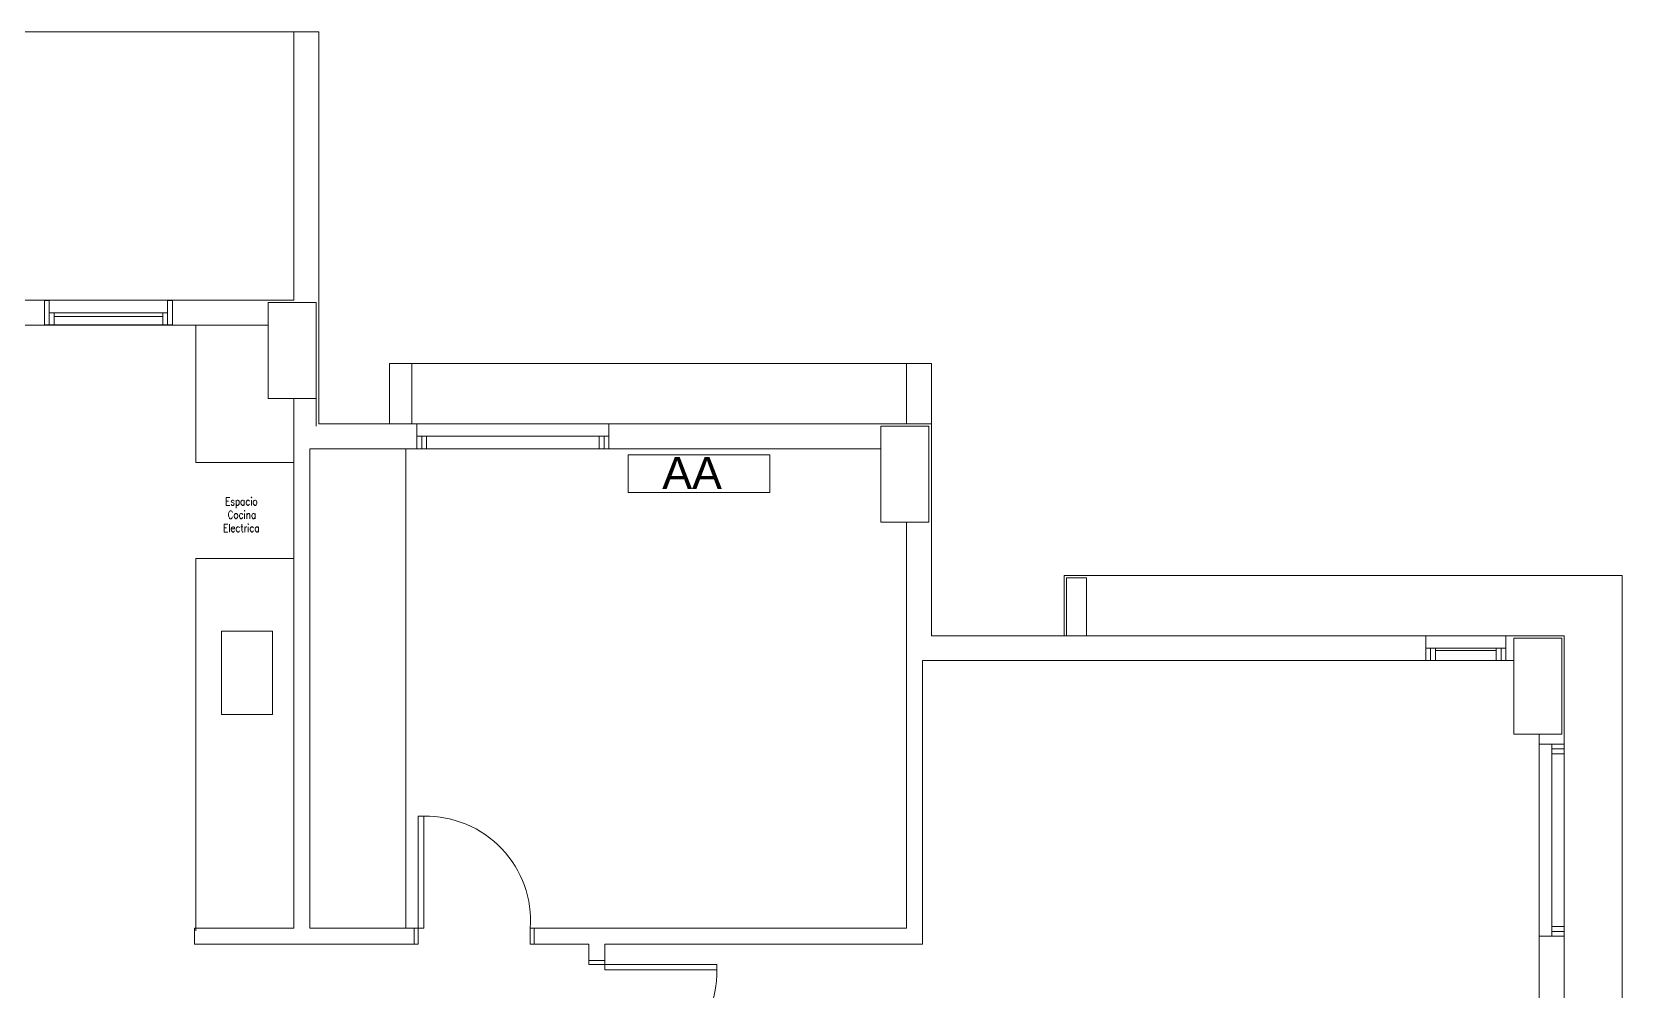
# Model space of a CAD drawing. Header units: millimetres. Extents: x 917 to 1168, y -421 to -23.
# Drawn here: x 1021.82 to 1031.76, y -257.17 to -251.17 of the extents above; entities that cross this region are included whole.
import ezdxf

# ---------------------------------------------------------------- set-up
doc = ezdxf.new("R2010")
doc.units = ezdxf.units.MM
doc.header["$LTSCALE"] = 0.1
doc.linetypes.add('CONTINUA', pattern=[0])
doc.layers.get('0').update_dxf_attribs({"lineweight": 5})
doc.layers.add('Arq-Equipamiento', color=250, linetype='Continuous', lineweight=5)
doc.styles.add('Romans 1.50', font='romans.shx', dxfattribs={"width": 0.8, "height": 0.15})
doc.styles.get("Standard").update_dxf_attribs({"font": 'arial.ttf'})

# ---------------------------------------------------------------- blocks, each defined once
blk = doc.blocks.new('2-2P F')
at = {"color": 8, "lineweight": 18}
for p, q in [((744.7336, -281.8079), (760.7985, -281.8079)), ((760.9535, -281.8079), (760.7985, -281.8079)), ((760.7985, -281.8079), (760.7985, -283.4852)), ((760.9535, -284.2573), (760.9535, -281.8079)), ((759.2395, -283.4852), (758.3255, -283.4852)), ((759.2395, -283.487), (759.2395, -283.4852)), ((759.2395, -283.4852), (760.0395, -283.4852)), ((759.2695, -283.487), (759.2395, -283.487)), ((759.2395, -283.487), (759.2395, -283.6394)), ((759.2695, -283.6394), (759.2695, -283.487)), ((759.2995, -283.5632), (759.2695, -283.5632)), ((759.2695, -283.5632), (759.2695, -283.6394)), ((759.2995, -283.6394), (759.2995, -283.5632)), ((759.2995, -283.5632), (759.9795, -283.5632)), ((759.2995, -283.5773), (759.2995, -283.5866)), ((760.0095, -283.5632), (759.9795, -283.5632)), ((759.9795, -283.5632), (759.9795, -283.6394)), ((759.9795, -283.5866), (759.9795, -283.5773)), ((760.0395, -283.487), (760.0095, -283.487)), ((760.0095, -283.487), (760.0095, -283.6394)), ((760.0095, -283.6394), (760.0095, -283.5632)), ((760.7985, -283.4852), (760.0395, -283.4852)), ((760.0395, -283.4852), (760.0395, -283.487)), ((760.0395, -283.6394), (760.0395, -283.487)), ((760.8135, -283.5002), (760.6385, -283.5002)), ((760.6385, -283.5002), (760.6385, -283.6252)), ((760.6385, -283.6412), (760.6385, -283.5002)), ((760.9385, -283.5002), (760.8135, -283.5002)), ((760.9385, -283.6412), (760.9385, -283.5002)), ((758.6405, -283.6412), (759.2395, -283.6412)), ((759.2395, -283.6412), (759.2395, -283.6394)), ((759.2395, -283.6394), (759.2695, -283.6394)), ((760.0395, -283.6412), (759.2395, -283.6412)), ((759.2695, -283.6394), (759.2995, -283.6394)), ((759.2995, -283.5866), (759.9795, -283.5866)), ((759.9795, -283.6394), (759.2995, -283.6394)), ((759.9795, -283.6394), (760.0095, -283.6394)), ((760.0095, -283.6394), (760.0395, -283.6394)), ((760.0395, -283.6394), (760.0395, -283.6412)), ((760.0395, -283.6412), (760.6385, -283.6412)), ((760.1852, -283.6412), (760.1852, -284.4999)), ((760.6385, -283.6252), (760.6385, -283.6262)), ((760.6385, -283.6262), (760.6385, -283.6387)), ((760.6385, -283.6387), (760.6385, -283.6397)), ((760.6385, -283.6397), (760.6385, -283.6412)), ((760.6385, -283.6412), (760.6385, -284.1002)), ((760.9385, -284.1002), (760.9385, -283.6412)), ((760.9385, -283.6412), (760.9385, -284.2723)), ((761.396, -284.2573), (761.396, -283.8803)), ((761.396, -283.8803), (761.551, -283.8803)), ((761.536, -283.8803), (761.536, -284.2573)), ((761.551, -283.8803), (764.6277, -283.8803)), ((764.6277, -284.2573), (764.6277, -283.8803)), ((764.6277, -283.8803), (764.7827, -283.8803)), ((764.7826, -285.5818), (764.7826, -283.8803)), ((760.6385, -284.1002), (760.7975, -284.1002)), ((760.7975, -284.1002), (760.7975, -287.4103)), ((760.9385, -284.1002), (760.7975, -284.1002)), ((760.8135, -284.1002), (760.9385, -284.1002)), ((761.5675, -284.2573), (760.9535, -284.2573)), ((761.5675, -284.3353), (761.5675, -284.2573)), ((761.5675, -284.2573), (762.7675, -284.2573)), ((764.7826, -284.2573), (762.7675, -284.2573)), ((762.7675, -284.2573), (762.7675, -284.3353)), ((764.6426, -284.2723), (764.4676, -284.2723)), ((764.4676, -284.2723), (764.4676, -284.3973)), ((764.4676, -284.4133), (764.4676, -284.2723)), ((764.7676, -284.2723), (764.6426, -284.2723)), ((764.7676, -284.8723), (764.7676, -284.2723)), ((761.5975, -284.3353), (761.5675, -284.3353)), ((761.5675, -284.3353), (761.5675, -284.4133)), ((761.6275, -284.3353), (761.5975, -284.3353)), ((761.5975, -284.3353), (761.5975, -284.4133)), ((761.5975, -284.4133), (761.5975, -284.3353)), ((762.7075, -284.3353), (761.6275, -284.3353)), ((761.6275, -284.3353), (761.6275, -284.3505)), ((761.6275, -284.4133), (761.6275, -284.3353)), ((762.7075, -284.3505), (762.7075, -284.3353)), ((762.7375, -284.3353), (762.7075, -284.3353)), ((762.7075, -284.3353), (762.7075, -284.4133)), ((762.7375, -284.4133), (762.7375, -284.3353)), ((762.7675, -284.3353), (762.7375, -284.3353)), ((762.7375, -284.3353), (762.7375, -284.4133)), ((762.7675, -284.4133), (762.7675, -284.3353)), ((760.8975, -287.4103), (760.8975, -284.4133)), ((760.8975, -284.4133), (761.5675, -284.4133)), ((761.4975, -284.4133), (761.4975, -287.4103)), ((761.5675, -284.4133), (761.5975, -284.4133)), ((761.5975, -284.4133), (761.6275, -284.4133)), ((762.7075, -284.4133), (761.6275, -284.4133)), ((762.7075, -284.4133), (762.7375, -284.4133)), ((762.7375, -284.4133), (762.7675, -284.4133)), ((762.7675, -284.4133), (764.4676, -284.4133)), ((764.4676, -284.3973), (764.4676, -284.3983)), ((764.4676, -284.3983), (764.4676, -284.4108)), ((764.4676, -284.4108), (764.4676, -284.4118)), ((764.4676, -284.4118), (764.4676, -284.4133)), ((764.4676, -284.4133), (764.4676, -284.8723)), ((760.1852, -284.4999), (760.7974, -284.4998)), ((764.4676, -284.8723), (764.6426, -284.8723)), ((764.6276, -284.8723), (764.6276, -287.4103)), ((764.6426, -284.8723), (764.7676, -284.8723)), ((764.7676, -284.8723), (764.6426, -284.8723)), ((760.7975, -285.0998), (760.1853, -285.0999)), ((760.1853, -285.0999), (760.1854, -287.4271)), ((765.6123, -285.5818), (765.6123, -285.2048)), ((765.6123, -285.2048), (765.7673, -285.2048)), ((765.6273, -285.2198), (765.6273, -285.5818)), ((765.6273, -285.2198), (765.7523, -285.2198)), ((765.7523, -285.2198), (765.7523, -285.5818)), ((765.7673, -285.2048), (769.1003, -285.2048)), ((769.1003, -285.2048), (769.1003, -289.5882)), ((760.3453, -286.0735), (760.3453, -285.5535)), ((760.3453, -285.5535), (760.6653, -285.5535)), ((760.6653, -285.5535), (760.6653, -286.0735)), ((767.873, -285.5818), (764.7826, -285.5818)), ((767.873, -285.6598), (767.873, -285.5818)), ((767.873, -285.5818), (768.373, -285.5818)), ((767.903, -285.6598), (767.873, -285.6598)), ((767.873, -285.6598), (767.873, -285.7378)), ((767.933, -285.6598), (767.903, -285.6598)), ((767.903, -285.6598), (767.903, -285.7378)), ((767.903, -285.7378), (767.903, -285.6598)), ((768.313, -285.6598), (767.933, -285.6598)), ((767.933, -285.6598), (767.933, -285.675)), ((767.933, -285.7378), (767.933, -285.6598)), ((768.313, -285.675), (768.313, -285.6598)), ((768.343, -285.6598), (768.313, -285.6598)), ((768.313, -285.6598), (768.313, -285.7378)), ((768.343, -285.7378), (768.343, -285.6598)), ((768.373, -285.6598), (768.343, -285.6598)), ((768.343, -285.6598), (768.343, -285.7378)), ((768.7383, -285.5818), (768.373, -285.5818)), ((768.373, -285.5818), (768.373, -285.6598)), ((768.373, -285.7378), (768.373, -285.6598)), ((768.5823, -285.5968), (768.423, -285.5968)), ((768.423, -285.5968), (768.423, -285.7218)), ((768.423, -285.7378), (768.423, -285.5968)), ((768.723, -285.5968), (768.5823, -285.5968)), ((768.723, -286.1968), (768.723, -285.5968)), ((768.723, -285.5968), (768.723, -286.1968)), ((768.723, -285.5968), (768.7233, -285.5968)), ((768.7383, -286.2598), (768.7383, -285.5818)), ((764.7276, -285.7378), (767.873, -285.7378)), ((764.7276, -287.5103), (764.7276, -285.7378)), ((767.873, -285.7378), (767.903, -285.7378)), ((767.903, -285.7378), (767.933, -285.7378)), ((767.933, -285.675), (768.313, -285.675)), ((768.313, -285.7378), (767.933, -285.7378)), ((768.313, -285.7378), (768.343, -285.7378)), ((768.343, -285.7378), (768.373, -285.7378)), ((768.373, -285.7378), (768.423, -285.7378)), ((768.423, -285.7218), (768.423, -285.7228)), ((768.423, -285.7228), (768.423, -285.7353)), ((768.423, -285.7353), (768.423, -285.7363)), ((768.423, -285.7363), (768.423, -285.7378)), ((768.423, -285.7378), (768.423, -286.1968)), ((760.6653, -286.0735), (760.3453, -286.0735)), ((768.423, -286.1968), (768.5823, -286.1968)), ((768.5823, -286.1968), (768.5838, -286.1968)), ((768.5823, -286.1968), (768.5823, -286.2598)), ((768.723, -286.1968), (768.5823, -286.1968)), ((768.5823, -286.2598), (768.6603, -286.2598)), ((768.5823, -287.4598), (768.5823, -286.2598)), ((768.5838, -286.1968), (768.5848, -286.1968)), ((768.5848, -286.1968), (768.5973, -286.1968)), ((768.5973, -286.1968), (768.5983, -286.1968)), ((768.5983, -286.1968), (768.723, -286.1968)), ((768.6603, -286.2598), (768.7383, -286.2598)), ((768.6603, -286.2898), (768.6603, -286.2598)), ((768.7383, -286.2598), (768.7383, -286.2898)), ((768.6603, -286.2898), (768.7383, -286.2898)), ((768.6603, -286.3198), (768.6603, -286.2898)), ((768.7383, -286.2898), (768.6603, -286.2898)), ((768.6603, -286.3198), (768.6755, -286.3198)), ((768.6603, -287.3998), (768.6603, -286.3198)), ((768.7383, -286.3198), (768.6603, -286.3198)), ((768.7383, -286.2898), (768.7383, -286.3198)), ((768.7383, -287.3998), (768.7383, -286.3198)), ((761.6112, -286.7103), (761.5762, -286.7103)), ((761.5762, -286.7103), (761.5762, -287.4103)), ((761.6112, -287.4103), (761.6112, -286.7103)), ((760.7975, -287.4103), (760.1779, -287.4103)), ((760.1779, -287.4103), (760.1779, -287.5103)), ((761.5512, -287.4103), (760.8975, -287.4103)), ((761.5762, -287.4103), (761.5512, -287.4103)), ((761.5512, -287.4103), (761.5512, -287.5103)), ((761.5762, -287.4103), (761.6112, -287.4103)), ((761.5762, -287.5103), (761.5762, -287.4103)), ((762.3012, -287.4103), (762.2762, -287.4103)), ((762.2762, -287.4103), (762.2762, -287.5103)), ((764.6276, -287.4103), (762.3012, -287.4103)), ((762.3012, -287.5103), (762.3012, -287.4103)), ((768.6755, -287.3998), (768.6603, -287.3998)), ((768.6603, -287.3998), (768.7383, -287.3998)), ((768.6603, -287.4298), (768.6603, -287.3998)), ((768.7383, -287.4298), (768.6603, -287.4298)), ((768.6603, -287.4298), (768.7383, -287.4298)), ((768.6603, -287.4598), (768.6603, -287.4298)), ((768.7383, -287.3998), (768.7383, -287.4298)), ((768.7383, -287.4298), (768.7383, -287.4598)), ((760.1794, -287.5078), (760.1779, -287.5078)), ((760.1779, -287.5103), (761.5512, -287.5103)), ((761.5512, -287.5103), (761.5762, -287.5103)), ((762.2762, -287.5103), (762.3012, -287.5103)), ((762.3012, -287.5103), (762.6412, -287.5103)), ((762.6412, -287.5103), (762.6412, -287.6109)), ((762.7412, -287.5103), (764.7276, -287.5103)), ((762.7412, -287.6109), (762.7412, -287.5103)), ((768.5823, -287.4598), (768.5823, -289.606)), ((768.6603, -287.4598), (768.5823, -287.4598)), ((768.7383, -287.4598), (768.6603, -287.4598)), ((768.7383, -291.3454), (768.7383, -287.4598)), ((762.7412, -287.6109), (762.6412, -287.6109)), ((762.6412, -287.6109), (762.6412, -287.6359)), ((762.6412, -287.6359), (762.7412, -287.6359)), ((762.7412, -287.6359), (762.7412, -287.6109)), ((763.4412, -287.6359), (762.7412, -287.6359)), ((762.7412, -287.6359), (762.7412, -287.6709)), ((763.4412, -287.6709), (763.4412, -287.6359)), ((762.7412, -287.6709), (763.4412, -287.6709))]:
    blk.add_line(p, q, dxfattribs=at)
for centre, start, end in [((761.6245, -287.3636), 355.89838, 91.16402), ((762.788, -287.6841), 265.89838, 1.16402)]:
    blk.add_arc(centre, 0.6534, start, end, dxfattribs=at)
at = {"layer": 'Arq-Equipamiento', "color": 8, "linetype": 'CONTINUA', "lineweight": 18}
blk.add_lwpolyline([(762.8874, -284.451), (763.7725, -284.451), (763.7725, -284.6866), (762.8874, -284.6866)], close=True, dxfattribs=at)
at = {"color": 8, "lineweight": 18, "style": 'Romans 1.50', "width": 0.8}
for s, p in [('Espacio', (760.3684, -284.7672)), ('Cocina', (760.3846, -284.8506)), ('Electrica', (760.3561, -284.9339))]:
    blk.add_text(s, height=0.05, dxfattribs=at).set_placement(p)
at = {"color": 8, "lineweight": 18, "insert": (763.1008, -284.4641), "char_height": 0.2, "attachment_point": 1}
blk.add_mtext_dynamic_manual_height_columns('AA', width=1, gutter_width=12.5, heights=[0], dxfattribs=at)

msp = doc.modelspace()

# ---------------------------------------------------------------- block references
at = {"color": 2, "linetype": 'CONTINUA', "lineweight": 13}
msp.add_blockref('2-2P F', (262.6567, 30.6352), dxfattribs=at)

doc.saveas('drawing.dxf')
